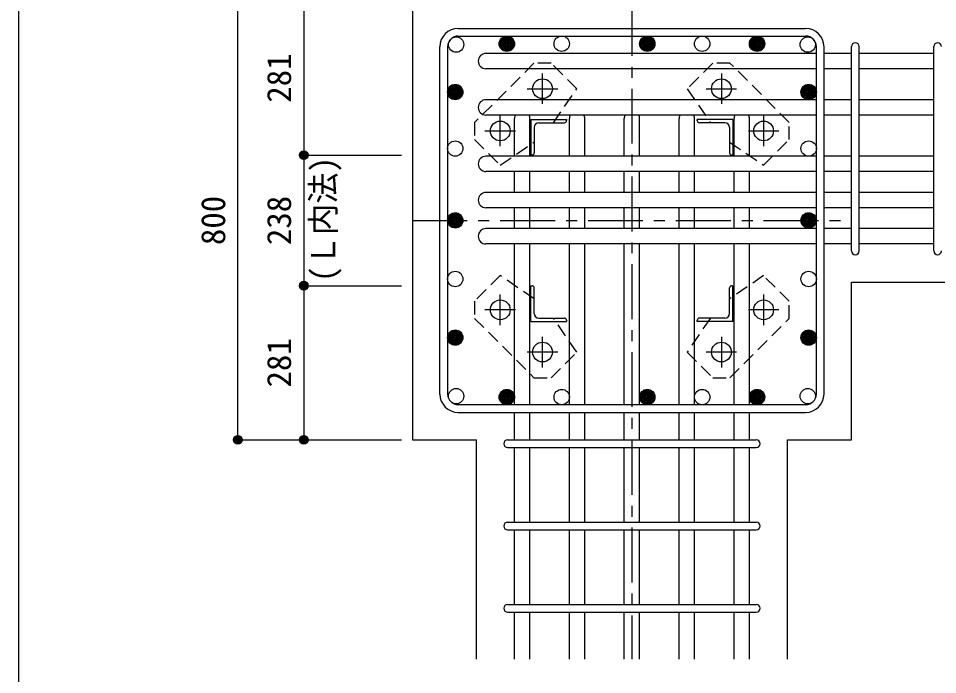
# Model space of a CAD drawing. Units: millimetres, scale not verified. Extents: x -3982 to 3969, y -2797 to 2801.
# Drawn here: x -3982 to -2307, y -1833 to -636 of the extents above; entities that cross this region are included whole.
import ezdxf
from ezdxf.enums import TextEntityAlignment as Align

# ---------------------------------------------------------------- set-up
doc = ezdxf.new("R2010")
doc.units = ezdxf.units.MM
doc.header["$LTSCALE"] = 20
doc.header["$PDMODE"] = 32
doc.header["$PDSIZE"] = 10
doc.linetypes.add('CHAIN1', pattern=[8, 5, -1, 1, -1])
doc.linetypes.add('DASHED1', pattern=[1.8, 1.2, -0.6])
for name, color, linetype in [('6-1_躯体線', 2, 'Continuous'), ('6-2_A.Bolt_', 4, 'Continuous'), ('6-3_柱型主筋', 4, 'Continuous'), ('6-4_フープ', 7, 'Continuous'), ('6-5_梁主筋', 7, 'Continuous'), ('6-6_S.T.P.', 7, 'Continuous'), ('6-9_プレート', 4, 'DASHED1'), ('6-D_寸法', 4, 'Continuous'), ('F-0_枠', 6, 'Continuous')]:
    doc.layers.add(name, color=color, linetype=linetype)
doc.styles.add('ＭＳ ゴシック', font='')
doc.styles.get('ＭＳ ゴシック').set_extended_font_data('MS Gothic')

msp = doc.modelspace()

# ---------------------------------------------------------------- linework, layer by layer
at = {"layer": '6-1_躯体線'}
for p, q in [((-3263.87, -604.67), (-3263.87, -1404.67)), ((-2463.87, -1117.17), (-2063.87, -1117.17)), ((-2463.87, -1404.67), (-2463.87, -1117.17)), ((-3263.87, -1404.67), (-3147.37, -1404.67)), ((-3147.37, -1804.67), (-3147.37, -1404.67)), ((-2580.37, -1804.67), (-2580.37, -1404.67)), ((-2580.37, -1404.67), (-2463.87, -1404.67))]:
    msp.add_line(p, q, dxfattribs=at)
at = {"layer": '6-2_A.Bolt_', "linetype": 'CHAIN1'}
for p, q in [((-3026.87, -792.37), (-3026.87, -736.87)), ((-2700.87, -736.87), (-2700.87, -792.37)), ((-3054.67, -764.67), (-2999.17, -764.67)), ((-2728.57, -764.67), (-2673.07, -764.67)), ((-3103.87, -869.37), (-3103.87, -813.87)), ((-2623.87, -813.87), (-2623.87, -869.37)), ((-3131.67, -841.67), (-3076.17, -841.67)), ((-2651.57, -841.67), (-2596.07, -841.67)), ((-3103.87, -1195.47), (-3103.87, -1139.97)), ((-2623.87, -1139.97), (-2623.87, -1195.47)), ((-3076.17, -1167.67), (-3131.67, -1167.67)), ((-2596.07, -1167.67), (-2651.57, -1167.67)), ((-3026.87, -1272.47), (-3026.87, -1216.97)), ((-2700.87, -1216.97), (-2700.87, -1272.47)), ((-2999.17, -1244.67), (-3054.67, -1244.67)), ((-2673.07, -1244.67), (-2728.57, -1244.67))]:
    msp.add_line(p, q, dxfattribs=at)
at = {"layer": '6-2_A.Bolt_'}
for p, q in [((-3047.87, -820.67), (-2982.87, -820.67)), ((-3047.87, -820.67), (-3047.87, -885.67)), ((-2982.87, -820.67), (-2982.87, -822.67)), ((-2679.87, -820.67), (-2744.87, -820.67)), ((-2744.87, -822.67), (-2744.87, -820.67)), ((-2679.87, -820.67), (-2679.87, -885.67)), ((-3041.87, -835.17), (-3041.87, -881.67)), ((-3033.37, -826.67), (-2986.87, -826.67)), ((-2694.37, -826.67), (-2740.87, -826.67)), ((-2685.87, -835.17), (-2685.87, -881.67)), ((-3045.87, -885.67), (-3047.87, -885.67)), ((-2679.87, -885.67), (-2681.87, -885.67)), ((-3047.87, -1123.67), (-3045.87, -1123.67)), ((-3047.87, -1188.67), (-3047.87, -1123.67)), ((-3041.87, -1174.17), (-3041.87, -1127.67)), ((-2685.87, -1174.17), (-2685.87, -1127.67)), ((-2681.87, -1123.67), (-2679.87, -1123.67)), ((-2679.87, -1188.67), (-2679.87, -1123.67)), ((-3047.87, -1188.67), (-2982.87, -1188.67)), ((-3033.37, -1182.67), (-2986.87, -1182.67)), ((-2982.87, -1186.67), (-2982.87, -1188.67)), ((-2744.87, -1188.67), (-2744.87, -1186.67)), ((-2679.87, -1188.67), (-2744.87, -1188.67)), ((-2694.37, -1182.67), (-2740.87, -1182.67))]:
    msp.add_line(p, q, dxfattribs=at)
at = {"layer": '6-2_A.Bolt_', "color": 3}
for centre in [(-3026.87, -764.67), (-2700.87, -764.67), (-3103.87, -841.67), (-2623.87, -841.67), (-3103.87, -1167.67), (-2623.87, -1167.67), (-3026.87, -1244.67), (-2700.87, -1244.67)]:
    msp.add_circle(centre, 18, dxfattribs=at)
at = {"layer": '6-2_A.Bolt_'}
for centre, radius, start, end in [((-3033.37, -835.17), 8.5, 90, 180), ((-2986.87, -822.67), 4, 270, 0), ((-2740.87, -822.67), 4, 180, 270), ((-2694.37, -835.17), 8.5, 0, 90), ((-3045.87, -881.67), 4, 270, 0), ((-2681.87, -881.67), 4, 180, 270), ((-3045.87, -1127.67), 4, 0, 90), ((-2681.87, -1127.67), 4, 90, 180), ((-3033.37, -1174.17), 8.5, 180, 270), ((-2986.87, -1186.67), 4, 0, 90), ((-2740.87, -1186.67), 4, 90, 180), ((-2694.37, -1174.17), 8.5, 270, 0)]:
    msp.add_arc(centre, radius, start, end, dxfattribs=at)
at = {"layer": '6-3_柱型主筋', "color": 3}
for centre in [(-3091.87, -682.67), (-2991.87, -682.67), (-2835.87, -682.67), (-2835.87, -682.67), (-2735.87, -682.67), (-2635.87, -682.67), (-3184.26, -684.28), (-2543.48, -684.28), (-3185.87, -770.67), (-2541.87, -770.67), (-3185.87, -873.67), (-2541.87, -873.67), (-3185.87, -1004.67), (-3185.87, -1004.67), (-2541.87, -1004.67), (-2541.87, -1004.67), (-3185.87, -1111.47), (-2541.87, -1111.47), (-3185.87, -1218.27), (-2541.87, -1218.27), (-3184.26, -1325.06), (-3091.87, -1326.67), (-2991.87, -1326.67), (-2835.87, -1326.67), (-2835.87, -1326.67), (-2735.87, -1326.67), (-2635.87, -1326.67), (-2543.48, -1325.06)]:
    msp.add_circle(centre, 14, dxfattribs=at)
at = {"layer": '6-3_柱型主筋'}
for centre, radius in [((-3091.87, -682.67), 14), ((-2835.87, -682.67), 14), ((-2635.87, -682.67), 14), ((-3091.87, -682.67), 12.6), ((-3091.87, -682.67), 11.2), ((-3091.87, -682.67), 9.8), ((-3091.87, -682.67), 8.4), ((-3091.87, -682.67), 7), ((-3091.87, -682.67), 5.6), ((-3091.87, -682.67), 4.2), ((-3091.87, -682.67), 2.8), ((-3091.87, -682.67), 1.4), ((-2835.87, -682.67), 12.6), ((-2835.87, -682.67), 11.2), ((-2835.87, -682.67), 9.8), ((-2835.87, -682.67), 8.4), ((-2835.87, -682.67), 7), ((-2835.87, -682.67), 5.6), ((-2835.87, -682.67), 4.2), ((-2835.87, -682.67), 2.8), ((-2835.87, -682.67), 1.4), ((-2635.87, -682.67), 12.6), ((-2635.87, -682.67), 11.2), ((-2635.87, -682.67), 9.8), ((-2635.87, -682.67), 8.4), ((-2635.87, -682.67), 7), ((-2635.87, -682.67), 5.6), ((-2635.87, -682.67), 4.2), ((-2635.87, -682.67), 2.8), ((-2635.87, -682.67), 1.4), ((-3185.87, -770.68), 14), ((-3185.87, -770.68), 12.6), ((-3185.87, -770.68), 11.2), ((-3185.87, -770.68), 9.8), ((-3185.87, -770.68), 8.4), ((-3185.87, -770.68), 7), ((-3185.87, -770.68), 5.6), ((-3185.87, -770.68), 4.2), ((-3185.87, -770.68), 2.8), ((-3185.87, -770.68), 1.4), ((-2541.87, -770.74), 14), ((-2541.87, -770.74), 12.6), ((-2541.87, -770.74), 11.2), ((-2541.87, -770.74), 9.8), ((-2541.87, -770.74), 8.4), ((-2541.87, -770.74), 7), ((-2541.87, -770.74), 5.6), ((-2541.87, -770.74), 4.2), ((-2541.87, -770.74), 2.8), ((-2541.87, -770.74), 1.4), ((-3185.87, -1004.67), 14), ((-3185.87, -1004.67), 12.6), ((-3185.87, -1004.67), 11.2), ((-3185.87, -1004.67), 9.8), ((-3185.87, -1004.67), 8.4), ((-3185.87, -1004.67), 7), ((-3185.87, -1004.67), 5.6), ((-3185.87, -1004.67), 4.2), ((-3185.87, -1004.67), 2.8), ((-3185.87, -1004.67), 1.4), ((-2541.87, -1004.67), 14), ((-2541.87, -1004.67), 12.6), ((-2541.87, -1004.67), 11.2), ((-2541.87, -1004.67), 9.8), ((-2541.87, -1004.67), 8.4), ((-2541.87, -1004.67), 7), ((-2541.87, -1004.67), 5.6), ((-2541.87, -1004.67), 4.2), ((-2541.87, -1004.67), 2.8), ((-2541.87, -1004.67), 1.4), ((-3185.86, -1218.26), 14), ((-3185.86, -1218.26), 12.6), ((-2541.87, -1218.2), 14), ((-2541.87, -1218.2), 12.6), ((-3185.86, -1218.26), 11.2), ((-3185.86, -1218.26), 9.8), ((-3185.86, -1218.26), 8.4), ((-3185.86, -1218.26), 7), ((-3185.86, -1218.26), 5.6), ((-3185.86, -1218.26), 4.2), ((-3185.86, -1218.26), 2.8), ((-3185.86, -1218.26), 1.4), ((-2541.87, -1218.2), 11.2), ((-2541.87, -1218.2), 9.8), ((-2541.87, -1218.2), 8.4), ((-2541.87, -1218.2), 7), ((-2541.87, -1218.2), 5.6), ((-2541.87, -1218.2), 4.2), ((-2541.87, -1218.2), 2.8), ((-2541.87, -1218.2), 1.4), ((-3091.87, -1326.67), 14), ((-3091.87, -1326.67), 12.6), ((-3091.87, -1326.67), 11.2), ((-3091.87, -1326.67), 9.8), ((-3091.87, -1326.67), 8.4), ((-3091.87, -1326.67), 7), ((-3091.87, -1326.67), 5.6), ((-3091.87, -1326.67), 4.2), ((-2835.87, -1326.67), 14), ((-2835.87, -1326.67), 12.6), ((-2835.87, -1326.67), 11.2), ((-2835.87, -1326.67), 9.8), ((-2835.87, -1326.67), 8.4), ((-2835.87, -1326.67), 7), ((-2835.87, -1326.67), 5.6), ((-2835.87, -1326.67), 4.2), ((-2635.87, -1326.67), 14), ((-2635.87, -1326.67), 12.6), ((-2635.87, -1326.67), 11.2), ((-2635.87, -1326.67), 9.8), ((-2635.87, -1326.67), 8.4), ((-2635.87, -1326.67), 7), ((-2635.87, -1326.67), 5.6), ((-2635.87, -1326.67), 4.2), ((-3091.87, -1326.67), 2.8), ((-3091.87, -1326.67), 1.4), ((-2835.87, -1326.67), 2.8), ((-2835.87, -1326.67), 1.4), ((-2635.87, -1326.67), 2.8), ((-2635.87, -1326.67), 1.4)]:
    msp.add_circle(centre, radius, dxfattribs=at)
at = {"layer": '6-4_フープ'}
for p, q in [((-3180.37, -654.67), (-2547.37, -654.67)), ((-3180.37, -668.67), (-2547.37, -668.67)), ((-3213.87, -1321.17), (-3213.87, -688.17)), ((-3199.87, -688.17), (-3199.87, -1321.17)), ((-2527.87, -1321.17), (-2527.87, -688.17)), ((-2513.87, -1321.17), (-2513.87, -688.17)), ((-2547.37, -1340.67), (-3180.37, -1340.67)), ((-3180.37, -1354.67), (-2547.37, -1354.67))]:
    msp.add_line(p, q, dxfattribs=at)
for centre, radius, start, end in [((-3180.37, -688.17), 33.5, 90, 180), ((-3180.37, -688.17), 19.5, 90, 180), ((-2547.37, -688.17), 33.5, 0, 90), ((-2547.37, -688.17), 19.5, 0, 90), ((-3180.37, -1321.17), 33.5, 180, 270), ((-3180.37, -1321.17), 19.5, 180, 270), ((-2547.37, -1321.17), 33.5, 270, 0), ((-2547.37, -1321.17), 19.5, 270, 0)]:
    msp.add_arc(centre, radius, start, end, dxfattribs=at)
at = {"layer": '6-5_梁主筋'}
for p, q in [((-2527.87, -700.28), (-3129.87, -700.28)), ((-2463.87, -700.28), (-2513.87, -700.28)), ((-2313.87, -700.28), (-2449.87, -700.28)), ((-2527.87, -728.28), (-3129.87, -728.28)), ((-2463.87, -728.28), (-2513.87, -728.28)), ((-2313.87, -728.28), (-2449.87, -728.28)), ((-2527.87, -784.67), (-3129.87, -784.67)), ((-2463.87, -784.67), (-2513.87, -784.67)), ((-2313.87, -784.67), (-2449.87, -784.67)), ((-2527.87, -812.67), (-3129.87, -812.67)), ((-3077.87, -887.67), (-3077.87, -818.67)), ((-3049.87, -887.67), (-3049.87, -818.67)), ((-2977.87, -887.67), (-2977.87, -818.67)), ((-2949.87, -887.67), (-2949.87, -818.67)), ((-2877.87, -887.67), (-2877.87, -818.67)), ((-2849.87, -887.67), (-2849.87, -818.67)), ((-2777.87, -887.67), (-2777.87, -818.67)), ((-2749.87, -887.67), (-2749.87, -818.67)), ((-2677.87, -887.67), (-2677.87, -818.67)), ((-2649.87, -887.67), (-2649.87, -818.67)), ((-2463.87, -812.67), (-2513.87, -812.67)), ((-2313.87, -812.67), (-2449.87, -812.67)), ((-2527.87, -887.67), (-3129.87, -887.67)), ((-2463.87, -887.67), (-2513.87, -887.67)), ((-2313.87, -887.67), (-2449.87, -887.67)), ((-2527.87, -915.67), (-3129.87, -915.67)), ((-3077.87, -953.67), (-3077.87, -915.67)), ((-3049.87, -953.67), (-3049.87, -915.67)), ((-2977.87, -953.67), (-2977.87, -915.67)), ((-2949.87, -953.67), (-2949.87, -915.67)), ((-2877.87, -953.67), (-2877.87, -915.67)), ((-2849.87, -953.67), (-2849.87, -915.67)), ((-2777.87, -953.67), (-2777.87, -915.67)), ((-2749.87, -953.67), (-2749.87, -915.67)), ((-2677.87, -953.67), (-2677.87, -915.67)), ((-2649.87, -953.67), (-2649.87, -915.67)), ((-2463.87, -915.67), (-2513.87, -915.67)), ((-2313.87, -915.67), (-2449.87, -915.67)), ((-2527.87, -953.67), (-3129.87, -953.67)), ((-2463.87, -953.67), (-2513.87, -953.67)), ((-2313.87, -953.67), (-2449.87, -953.67)), ((-2527.87, -981.67), (-3129.87, -981.67)), ((-3077.87, -1019.67), (-3077.87, -981.67)), ((-3049.87, -1019.67), (-3049.87, -981.67)), ((-2977.87, -1019.67), (-2977.87, -981.67)), ((-2949.87, -1019.67), (-2949.87, -981.67)), ((-2877.87, -1019.67), (-2877.87, -981.67)), ((-2849.87, -1019.67), (-2849.87, -981.67)), ((-2777.87, -1019.67), (-2777.87, -981.67)), ((-2749.87, -1019.67), (-2749.87, -981.67)), ((-2677.87, -1019.67), (-2677.87, -981.67)), ((-2649.87, -1019.67), (-2649.87, -981.67)), ((-2463.87, -981.67), (-2513.87, -981.67)), ((-2313.87, -981.67), (-2449.87, -981.67)), ((-2527.87, -1019.67), (-3129.87, -1019.67)), ((-2463.87, -1019.67), (-2513.87, -1019.67)), ((-2313.87, -1019.67), (-2449.87, -1019.67)), ((-2527.87, -1047.67), (-3129.87, -1047.67)), ((-3077.87, -1340.67), (-3077.87, -1047.67)), ((-3049.87, -1340.67), (-3049.87, -1047.67)), ((-2977.87, -1340.67), (-2977.87, -1047.67)), ((-2949.87, -1340.67), (-2949.87, -1047.67)), ((-2877.87, -1340.67), (-2877.87, -1047.67)), ((-2849.87, -1340.67), (-2849.87, -1047.67)), ((-2777.87, -1340.67), (-2777.87, -1047.67)), ((-2749.87, -1340.67), (-2749.87, -1047.67)), ((-2677.87, -1340.67), (-2677.87, -1047.67)), ((-2649.87, -1340.67), (-2649.87, -1047.67)), ((-2463.87, -1047.67), (-2513.87, -1047.67)), ((-2313.87, -1047.67), (-2449.87, -1047.67)), ((-3077.87, -1404.67), (-3077.87, -1354.67)), ((-3049.87, -1404.67), (-3049.87, -1354.67)), ((-2977.87, -1404.67), (-2977.87, -1354.67)), ((-2949.87, -1404.67), (-2949.87, -1354.67)), ((-2877.87, -1404.67), (-2877.87, -1354.67)), ((-2849.87, -1404.67), (-2849.87, -1354.67)), ((-2777.87, -1404.67), (-2777.87, -1354.67)), ((-2749.87, -1404.67), (-2749.87, -1354.67)), ((-2677.87, -1404.67), (-2677.87, -1354.67)), ((-2649.87, -1404.67), (-2649.87, -1354.67)), ((-3077.87, -1554.67), (-3077.87, -1418.67)), ((-3049.87, -1554.67), (-3049.87, -1418.67)), ((-2977.87, -1554.67), (-2977.87, -1418.67)), ((-2949.87, -1554.67), (-2949.87, -1418.67)), ((-2877.87, -1554.67), (-2877.87, -1418.67)), ((-2849.87, -1554.67), (-2849.87, -1418.67)), ((-2777.87, -1554.67), (-2777.87, -1418.67)), ((-2749.87, -1554.67), (-2749.87, -1418.67)), ((-2677.87, -1554.67), (-2677.87, -1418.67)), ((-2649.87, -1554.67), (-2649.87, -1418.67)), ((-3077.87, -1704.67), (-3077.87, -1568.67)), ((-3049.87, -1704.67), (-3049.87, -1568.67)), ((-2977.87, -1704.67), (-2977.87, -1568.67)), ((-2949.87, -1704.67), (-2949.87, -1568.67)), ((-2877.87, -1704.67), (-2877.87, -1568.67)), ((-2849.87, -1704.67), (-2849.87, -1568.67)), ((-2777.87, -1704.67), (-2777.87, -1568.67)), ((-2749.87, -1704.67), (-2749.87, -1568.67)), ((-2677.87, -1704.67), (-2677.87, -1568.67)), ((-2649.87, -1704.67), (-2649.87, -1568.67)), ((-3077.87, -1804.67), (-3077.87, -1718.67)), ((-3049.87, -1804.67), (-3049.87, -1718.67)), ((-2977.87, -1804.67), (-2977.87, -1718.67)), ((-2949.87, -1804.67), (-2949.87, -1718.67)), ((-2877.87, -1804.67), (-2877.87, -1718.67)), ((-2849.87, -1804.67), (-2849.87, -1718.67)), ((-2777.87, -1804.67), (-2777.87, -1718.67)), ((-2749.87, -1804.67), (-2749.87, -1718.67)), ((-2677.87, -1804.67), (-2677.87, -1718.67)), ((-2649.87, -1804.67), (-2649.87, -1718.67))]:
    msp.add_line(p, q, dxfattribs=at)
for centre, start, end in [((-3129.87, -714.28), 90, 270), ((-3129.87, -798.67), 90, 270), ((-3063.87, -818.67), 154.62536, 180), ((-3063.87, -818.67), 0, 25.37464), ((-3129.87, -901.67), 90, 270), ((-3129.87, -967.67), 90, 270), ((-3129.87, -1033.67), 90, 270)]:
    msp.add_arc(centre, 14, start, end, dxfattribs=at)
at = {"layer": '6-5_梁主筋', "linetype": 'DASHED1'}
for centre, start, end in [((-2963.87, -818.67), 154.62536, 180), ((-2963.87, -818.67), 0, 25.37464), ((-2863.87, -818.67), 154.62536, 180), ((-2863.87, -818.67), 0, 25.37464), ((-2763.87, -818.67), 154.62536, 180), ((-2763.87, -818.67), 0, 25.37464), ((-2663.87, -818.67), 154.62536, 180), ((-2663.87, -818.67), 0, 25.37464)]:
    msp.add_arc(centre, 14, start, end, dxfattribs=at)
at = {"layer": '6-6_S.T.P.'}
for p, q in [((-2463.87, -1060.17), (-2463.87, -687.78)), ((-2449.87, -1060.17), (-2449.87, -687.78)), ((-2313.87, -1060.17), (-2313.87, -687.78)), ((-3090.37, -1404.67), (-2637.37, -1404.67)), ((-3090.37, -1418.67), (-2637.37, -1418.67)), ((-3090.37, -1554.67), (-2637.37, -1554.67)), ((-3090.37, -1568.67), (-2637.37, -1568.67)), ((-3090.37, -1704.67), (-2637.37, -1704.67)), ((-3090.37, -1718.67), (-2637.37, -1718.67))]:
    msp.add_line(p, q, dxfattribs=at)
for centre, start, end in [((-2456.87, -687.78), 0, 180), ((-2456.87, -687.78), 0, 180), ((-2456.87, -687.78), 0, 180), ((-2456.87, -687.78), 0, 180), ((-2306.87, -687.78), 0, 180), ((-2456.87, -1060.17), 180, 0), ((-2456.87, -1060.17), 180, 0), ((-2456.87, -1060.17), 180, 0), ((-2456.87, -1060.17), 180, 0), ((-2306.87, -1060.17), 180, 0), ((-3090.37, -1411.67), 90, 270), ((-3090.37, -1411.67), 90, 270), ((-3090.37, -1411.67), 90, 270), ((-3090.37, -1411.67), 90, 270), ((-2637.37, -1411.67), 270, 90), ((-2637.37, -1411.67), 270, 90), ((-2637.37, -1411.67), 270, 90), ((-2637.37, -1411.67), 270, 90), ((-3090.37, -1561.67), 90, 270), ((-2637.37, -1561.67), 270, 90), ((-3090.37, -1711.67), 90, 270), ((-2637.37, -1711.67), 270, 90)]:
    msp.add_arc(centre, 7, start, end, dxfattribs=at)
at = {"layer": '6-9_プレート'}
for points in [[(-3042.37, -717.97), (-3150.57, -826.17), (-3150.57, -857.27), (-3103.87, -903.97), (-3041.87, -861.67)], [(-3006.77, -826.67), (-2964.57, -764.67), (-3011.27, -717.97), (-3042.37, -717.97)], [(-2577.17, -826.17), (-2685.37, -717.97), (-2716.47, -717.97), (-2763.17, -764.67), (-2720.87, -826.67)], [(-2685.87, -861.77), (-2623.87, -903.97), (-2577.17, -857.27), (-2577.17, -826.17)], [(-3041.87, -1147.57), (-3103.87, -1105.37), (-3150.57, -1152.07), (-3150.57, -1183.17)], [(-2685.37, -1291.37), (-2577.17, -1183.17), (-2577.17, -1152.07), (-2623.87, -1105.37), (-2685.87, -1147.67)], [(-3150.57, -1183.17), (-3042.37, -1291.37), (-3011.27, -1291.37), (-2964.57, -1244.67), (-3006.87, -1182.67)], [(-2720.97, -1182.67), (-2763.17, -1244.67), (-2716.47, -1291.37), (-2685.37, -1291.37)]]:
    msp.add_lwpolyline(points, dxfattribs=at)
at = {"layer": '6-D_寸法'}
for p, q in [((-3581.89, -1404.67), (-3581.89, -604.67)), ((-3461.89, -604.67), (-3461.89, -885.67)), ((-3461.89, -885.67), (-3283.87, -885.67)), ((-3461.89, -885.67), (-3461.89, -1123.67)), ((-3461.89, -1123.67), (-3283.87, -1123.67)), ((-3581.89, -1404.67), (-3461.89, -1404.67)), ((-3461.89, -1404.67), (-3283.87, -1404.67)), ((-3461.89, -1404.67), (-3283.87, -1404.67)), ((-3461.89, -1404.67), (-3283.87, -1404.67)), ((-3461.89, -1404.67), (-3283.87, -1404.67)), ((-3461.89, -1404.67), (-3283.87, -1404.67)), ((-3461.89, -1404.67), (-3283.87, -1404.67)), ((-3461.89, -1404.67), (-3283.87, -1404.67))]:
    msp.add_line(p, q, dxfattribs=at)
at = {"layer": '6-D_寸法', "linetype": 'CHAIN1'}
for p, q in [((-2863.87, -604.67), (-2863.87, -1804.67)), ((-3263.87, -1004.67), (-2463.87, -1004.67))]:
    msp.add_line(p, q, dxfattribs=at)
at = {"layer": '6-D_寸法'}
for points in [[(-3461.89, -1123.67), (-3461.89, -1404.67), (-3283.87, -1404.67)], [(-3581.89, -1404.67), (-3461.89, -1404.67), (-3283.87, -1404.67)], [(-3581.89, -1404.67), (-3461.89, -1404.67), (-3283.87, -1404.67)]]:
    msp.add_lwpolyline(points, dxfattribs=at)
for centre, radius in [((-3461.89, -885.67), 8), ((-3461.89, -885.67), 7.2), ((-3461.89, -885.67), 6.4), ((-3461.89, -885.67), 5.6), ((-3461.89, -885.67), 4.8), ((-3461.89, -885.67), 4), ((-3461.89, -885.67), 3.2), ((-3461.89, -885.67), 2.4), ((-3461.89, -885.67), 1.6), ((-3461.89, -885.67), 0.8), ((-3461.89, -1123.67), 8), ((-3461.89, -1123.67), 7.2), ((-3461.89, -1123.67), 6.4), ((-3461.89, -1123.67), 5.6), ((-3461.89, -1123.67), 4.8), ((-3461.89, -1123.67), 4), ((-3461.89, -1123.67), 3.2), ((-3461.89, -1123.67), 2.4), ((-3461.89, -1123.67), 1.6), ((-3461.89, -1123.67), 0.8), ((-3581.89, -1404.67), 8), ((-3581.89, -1404.67), 7.2), ((-3581.89, -1404.67), 6.4), ((-3581.89, -1404.67), 5.6), ((-3581.89, -1404.67), 4.8), ((-3581.89, -1404.67), 4), ((-3581.89, -1404.67), 3.2), ((-3581.89, -1404.67), 2.4), ((-3581.89, -1404.67), 1.6), ((-3581.89, -1404.67), 0.8), ((-3461.89, -1404.67), 8), ((-3461.89, -1404.67), 7.2), ((-3461.89, -1404.67), 6.4), ((-3461.89, -1404.67), 5.6), ((-3461.89, -1404.67), 4.8), ((-3461.89, -1404.67), 4), ((-3461.89, -1404.67), 3.2), ((-3461.89, -1404.67), 2.4), ((-3461.89, -1404.67), 1.6), ((-3461.89, -1404.67), 0.8)]:
    msp.add_circle(centre, radius, dxfattribs=at)
at = {"layer": '6-D_寸法', "color": 7}
for p in [(-3461.89, -885.67), (-3461.89, -1123.67), (-3581.89, -1404.67), (-3461.89, -1404.67)]:
    msp.add_point(p, dxfattribs=at)
at = {"layer": 'F-0_枠'}
msp.add_line((-3981.92, 2800.77), (-3981.92, -2796.83), dxfattribs=at)

# ---------------------------------------------------------------- texts
at = {"layer": '6-D_寸法', "style": 'ＭＳ ゴシック'}
for s, p in [('281', (-3471.89, -790.17)), ('800', (-3591.89, -1049.67)), ('238', (-3471.89, -1049.67)), ('281', (-3471.89, -1309.17))]:
    msp.add_text(s, height=43.99, rotation=90, dxfattribs=at).set_placement(p, align=Align.BOTTOM_LEFT)
at = {"layer": '6-D_寸法', "style": 'ＭＳ ゴシック', "width": 0.95}
msp.add_text('(Ｌ内法)', height=43.99, rotation=90, dxfattribs=at).set_placement((-3391.41, -1116.77), align=Align.BOTTOM_LEFT)

doc.saveas('drawing.dxf')
